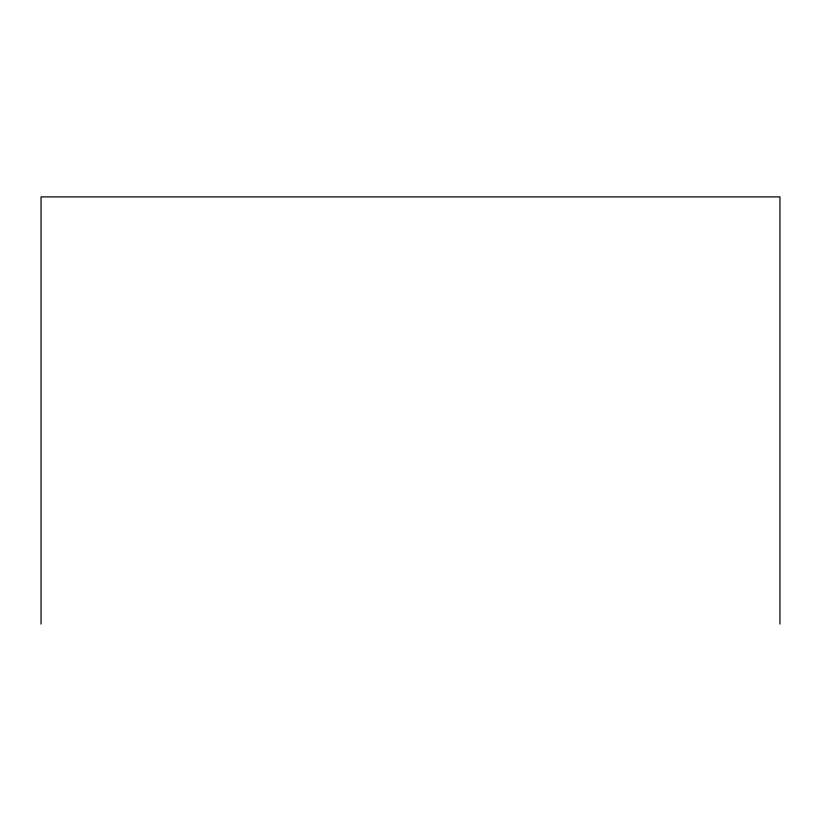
<?xml version="1.0" encoding="UTF-8"?>
<svg xmlns="http://www.w3.org/2000/svg" width="821" height="821" viewBox="0 0 821 821"><rect width="100%" height="100%" fill="white"/><g stroke="black" fill="none" stroke-linecap="round" stroke-linejoin="round"><path stroke-width="1.23" d="M779.95 624.104L779.95 196.896L41.05 196.896L41.05 624.104"/></g></svg>
